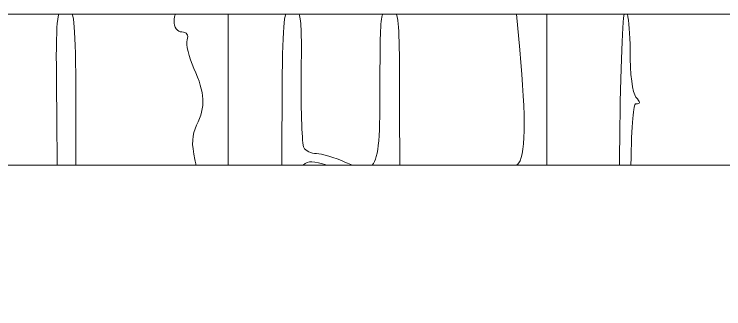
# Model space of a CAD drawing. Header units: centimetres. Extents: x -13.7 to 13.7, y -19.1 to 19.1.
# Drawn here: x -1.752 to -0.345, y -11.368 to -10.783 of the extents above; entities that cross this region are included whole.
import ezdxf

# ---------------------------------------------------------------- set-up
doc = ezdxf.new("R2010")
doc.units = ezdxf.units.CM
doc.header["$MEASUREMENT"] = 0
doc.layers.add('layer 1', color=7, linetype='Continuous')

msp = doc.modelspace()

# ---------------------------------------------------------------- linework, layer by layer
at = {"layer": 'layer 1', "color": 1, "lineweight": 9}
msp.add_open_spline([(-5.59759, -13.3321), (-5.59759, -13.3321), (-2.51529, -11.38302), (-2.51529, -11.38302), (-2.51529, -11.38302), (-2.51529, -11.38302), (0.3625, -11.38302), (0.3625, -11.38302), (0.3625, -11.38302), (0.3625, -11.38302), (0.3625, -11.0831), (0.3625, -11.0831), (0.3625, -11.0831), (0.3625, -11.0831), (-2.03792, -11.08312), (-2.03792, -11.08312), (-2.03792, -11.08312), (-2.03792, -11.08312), (-1.77137, -10.78312), (-1.77137, -10.78312), (-1.77137, -10.78312), (-1.77137, -10.78312), (1.08973, -10.78312), (1.08973, -10.78312), (1.08973, -10.78312), (1.08973, -10.78312), (1.08973, -11.0831), (1.08973, -11.0831), (1.08973, -11.0831), (1.08973, -11.0831), (1.08996, -11.0831), (1.08996, -11.0831), (1.08996, -11.0831), (1.08996, -11.0831), (1.08996, -15.58223), (1.08996, -15.58223), (1.08996, -15.58223), (1.08996, -15.58223), (1.08948, -15.88213), (1.08948, -15.88213), (1.08948, -15.88213), (1.08948, -15.88213), (-1.77958, -15.88213), (-1.77958, -15.88213), (-1.77958, -15.88213), (-1.77958, -15.88213), (-2.04084, -15.58223), (-2.04084, -15.58223), (-2.04084, -15.58223), (-2.04084, -15.58223), (0.36256, -15.58223), (0.36256, -15.58223), (0.36256, -15.58223), (0.36256, -15.58223), (0.36256, -15.28223), (0.36256, -15.28223), (0.36256, -15.28223), (0.36256, -15.28223), (-2.51495, -15.28223), (-2.51495, -15.28223), (-2.51495, -15.28223), (-2.51495, -15.28223), (-5.59759, -13.3321), (-5.59759, -13.3321)], degree=3, knots=[0, 0, 0, 0, 0.0588235, 0.0588235, 0.0588235, 0.0588235, 0.1176471, 0.1176471, 0.1176471, 0.1176471, 0.1764706, 0.1764706, 0.1764706, 0.1764706, 0.2352941, 0.2352941, 0.2352941, 0.2352941, 0.2941176, 0.2941176, 0.2941176, 0.2941176, 0.3529412, 0.3529412, 0.3529412, 0.3529412, 0.4117647, 0.4117647, 0.4117647, 0.4117647, 0.4705882, 0.4705882, 0.4705882, 0.4705882, 0.5294118, 0.5294118, 0.5294118, 0.5294118, 0.5882353, 0.5882353, 0.5882353, 0.5882353, 0.6470588, 0.6470588, 0.6470588, 0.6470588, 0.7058824, 0.7058824, 0.7058824, 0.7058824, 0.7647059, 0.7647059, 0.7647059, 0.7647059, 0.8235294, 0.8235294, 0.8235294, 0.8235294, 0.8823529, 0.8823529, 0.8823529, 0.8823529, 1, 1, 1, 1], dxfattribs=at)
at = {"layer": 'layer 1', "color": 2, "lineweight": 9}
for points, knots in [([(-1.6682, -10.86724), (-1.6682, -10.89743), (-1.66779, -10.93747), (-1.66722, -10.99052), (-1.66722, -10.99052), (-1.66722, -10.99052), (-1.66633, -11.0831), (-1.66633, -11.0831), (-1.66633, -11.0831), (-1.66633, -11.0831), (-1.62929, -11.0831), (-1.62929, -11.0831), (-1.62929, -11.0831), (-1.62929, -10.87271), (-1.62971, -10.80257), (-1.63671, -10.78312), (-1.63671, -10.78312), (-1.63671, -10.78312), (-1.66308, -10.78312), (-1.66308, -10.78312), (-1.66308, -10.78312), (-1.66681, -10.79354), (-1.66812, -10.8164), (-1.6682, -10.86724)], [0, 0, 0, 0, 0.1428571, 0.1428571, 0.1428571, 0.1428571, 0.2857143, 0.2857143, 0.2857143, 0.2857143, 0.4285714, 0.4285714, 0.4285714, 0.4285714, 0.5714286, 0.5714286, 0.5714286, 0.5714286, 0.7142857, 0.7142857, 0.7142857, 0.7142857, 1, 1, 1, 1]), ([(-1.43477, -10.7963), (-1.43477, -10.80915), (-1.42825, -10.81828), (-1.41915, -10.81828), (-1.41915, -10.81828), (-1.40963, -10.81828), (-1.40555, -10.82438), (-1.4088, -10.83381), (-1.4088, -10.83381), (-1.41165, -10.84236), (-1.40555, -10.86806), (-1.39522, -10.89102), (-1.39522, -10.89102), (-1.37332, -10.93942), (-1.37203, -10.96716), (-1.38993, -11.00362), (-1.38993, -11.00362), (-1.39944, -11.02307), (-1.40034, -11.04071), (-1.39343, -11.07181), (-1.39343, -11.07181), (-1.39236, -11.07619), (-1.39197, -11.07945), (-1.39132, -11.0831), (-1.39132, -11.0831), (-1.39132, -11.0831), (-1.32777, -11.0831), (-1.32777, -11.0831), (-1.32777, -11.0831), (-1.32777, -11.0831), (-1.32777, -10.78312), (-1.32777, -10.78312), (-1.32777, -10.78312), (-1.32777, -10.78312), (-1.43183, -10.78312), (-1.43183, -10.78312), (-1.43183, -10.78312), (-1.43396, -10.78628), (-1.43477, -10.79054), (-1.43477, -10.7963)], [0, 0, 0, 0, 0.0909091, 0.0909091, 0.0909091, 0.0909091, 0.1818182, 0.1818182, 0.1818182, 0.1818182, 0.2727273, 0.2727273, 0.2727273, 0.2727273, 0.3636364, 0.3636364, 0.3636364, 0.3636364, 0.4545455, 0.4545455, 0.4545455, 0.4545455, 0.5454545, 0.5454545, 0.5454545, 0.5454545, 0.6363636, 0.6363636, 0.6363636, 0.6363636, 0.7272727, 0.7272727, 0.7272727, 0.7272727, 0.8181818, 0.8181818, 0.8181818, 0.8181818, 1, 1, 1, 1]), ([(-1.22077, -11.0831), (-1.22077, -11.0831), (-1.17855, -11.0831), (-1.17855, -11.0831), (-1.17855, -11.0831), (-1.1783, -11.08287), (-1.17814, -11.08237), (-1.17791, -11.08223), (-1.17791, -11.08223), (-1.16926, -11.07416), (-1.15764, -11.074), (-1.13143, -11.0831), (-1.13143, -11.0831), (-1.13143, -11.0831), (-1.08059, -11.0831), (-1.08059, -11.0831), (-1.08059, -11.0831), (-1.08507, -11.08139), (-1.0893, -11.07977), (-1.09459, -11.07742), (-1.09459, -11.07742), (-1.11606, -11.06773), (-1.1421, -11.05975), (-1.15243, -11.05975), (-1.15243, -11.05975), (-1.16268, -11.05975), (-1.17399, -11.05446), (-1.17749, -11.04805), (-1.17749, -11.04805), (-1.18099, -11.04161), (-1.18326, -10.97741), (-1.18261, -10.9054), (-1.18261, -10.9054), (-1.1818, -10.82772), (-1.18189, -10.79597), (-1.18661, -10.78312), (-1.18661, -10.78312), (-1.18661, -10.78312), (-1.21321, -10.78312), (-1.21321, -10.78312), (-1.21321, -10.78312), (-1.21996, -10.8024), (-1.22069, -10.87637), (-1.22077, -11.0831)], [0, 0, 0, 0, 0.0833333, 0.0833333, 0.0833333, 0.0833333, 0.1666667, 0.1666667, 0.1666667, 0.1666667, 0.25, 0.25, 0.25, 0.25, 0.3333333, 0.3333333, 0.3333333, 0.3333333, 0.4166667, 0.4166667, 0.4166667, 0.4166667, 0.5, 0.5, 0.5, 0.5, 0.5833333, 0.5833333, 0.5833333, 0.5833333, 0.6666667, 0.6666667, 0.6666667, 0.6666667, 0.75, 0.75, 0.75, 0.75, 0.8333333, 0.8333333, 0.8333333, 0.8333333, 1, 1, 1, 1]), ([(-1.04193, -11.0831), (-1.04193, -11.0831), (-0.98669, -11.0831), (-0.98669, -11.0831), (-0.98669, -11.0831), (-0.98717, -11.05194), (-0.9875, -11.01843), (-0.9875, -10.98197), (-0.9875, -10.98197), (-0.9875, -10.84659), (-0.98784, -10.79947), (-0.99386, -10.78312), (-0.99386, -10.78312), (-0.99386, -10.78312), (-1.02085, -10.78312), (-1.02085, -10.78312), (-1.02085, -10.78312), (-1.026, -10.79678), (-1.02639, -10.83186), (-1.02639, -10.92119), (-1.02639, -10.92119), (-1.02639, -11.02209), (-1.0281, -11.06789), (-1.04193, -11.0831)], [0, 0, 0, 0, 0.1428571, 0.1428571, 0.1428571, 0.1428571, 0.2857143, 0.2857143, 0.2857143, 0.2857143, 0.4285714, 0.4285714, 0.4285714, 0.4285714, 0.5714286, 0.5714286, 0.5714286, 0.5714286, 0.7142857, 0.7142857, 0.7142857, 0.7142857, 1, 1, 1, 1]), ([(-0.75595, -10.78312), (-0.75595, -10.78312), (-0.7492, -10.85392), (-0.7492, -10.85392), (-0.7492, -10.85392), (-0.73633, -10.9897), (-0.73788, -11.07041), (-0.75357, -11.08133), (-0.75357, -11.08133), (-0.7544, -11.08189), (-0.75513, -11.08254), (-0.75586, -11.0831), (-0.75586, -11.0831), (-0.75586, -11.0831), (-0.69581, -11.0831), (-0.69581, -11.0831), (-0.69581, -11.0831), (-0.69581, -11.0831), (-0.69581, -10.78312), (-0.69581, -10.78312), (-0.69581, -10.78312), (-0.69581, -10.78312), (-0.75595, -10.78312), (-0.75595, -10.78312)], [0, 0, 0, 0, 0.1428571, 0.1428571, 0.1428571, 0.1428571, 0.2857143, 0.2857143, 0.2857143, 0.2857143, 0.4285714, 0.4285714, 0.4285714, 0.4285714, 0.5714286, 0.5714286, 0.5714286, 0.5714286, 0.7142857, 0.7142857, 0.7142857, 0.7142857, 1, 1, 1, 1]), ([(-0.55155, -11.0831), (-0.55155, -11.0831), (-0.52885, -11.0831), (-0.52885, -11.0831), (-0.52885, -11.0831), (-0.52713, -10.99897), (-0.52422, -10.96098), (-0.51884, -10.96098), (-0.51884, -10.96098), (-0.50972, -10.96098), (-0.50972, -10.95807), (-0.51884, -10.94779), (-0.51884, -10.94779), (-0.52576, -10.93998), (-0.53049, -10.90224), (-0.53049, -10.85456), (-0.53049, -10.85456), (-0.53049, -10.82178), (-0.53268, -10.79583), (-0.53584, -10.78312), (-0.53584, -10.78312), (-0.53584, -10.78312), (-0.54244, -10.78312), (-0.54244, -10.78312), (-0.54244, -10.78312), (-0.54693, -10.81517), (-0.55042, -10.94065), (-0.55155, -11.0831)], [0, 0, 0, 0, 0.125, 0.125, 0.125, 0.125, 0.25, 0.25, 0.25, 0.25, 0.375, 0.375, 0.375, 0.375, 0.5, 0.5, 0.5, 0.5, 0.625, 0.625, 0.625, 0.625, 0.75, 0.75, 0.75, 0.75, 1, 1, 1, 1])]:
    msp.add_open_spline(points, degree=3, knots=knots, dxfattribs=at)

doc.saveas('drawing.dxf')
